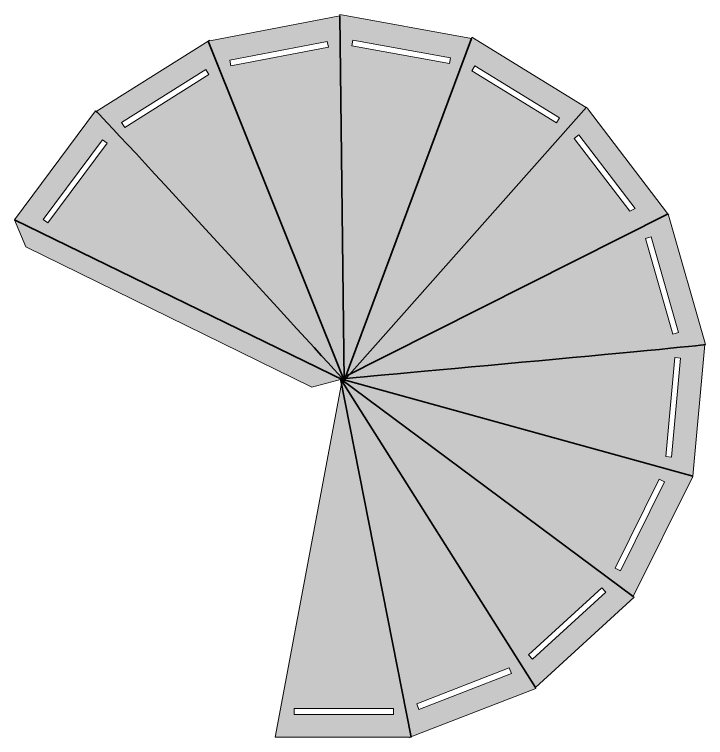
# Model space of a CAD drawing. Header units: inches. Extents: x 0 to 20.9, y -17.9 to -0.1.
# Drawn here: x 11.34 to 20.88, y -10.07 to -0.09 of the extents above; entities that cross this region are included whole.
import ezdxf

# ---------------------------------------------------------------- set-up
doc = ezdxf.new("R2010")
doc.units = ezdxf.units.IN
doc.header["$MEASUREMENT"] = 0
doc.layers.add('Lantern', color=7, linetype='Continuous')

msp = doc.modelspace()

# ---------------------------------------------------------------- hatches: boundary and pattern name
at = {"layer": 'Lantern', "true_color": 0x231f20}
h = msp.add_hatch(color=179, dxfattribs=at)
h.dxf.hatch_style = 2
h.paths.add_polyline_path([(20.8769, -4.6413), (20.3663, -2.8603), (20.369, -2.859), (20.364, -2.8524), (20.3601, -2.8389), (20.3521, -2.8368), (19.2468, -1.3864), (19.2495, -1.3834), (19.2401, -1.3777), (19.2325, -1.3677), (19.2294, -1.3711), (17.6506, -0.404), (17.6448, -0.4192), (15.827, -0.0892), (15.8271, -0.1065), (14.0338, -0.4522), (14.0306, -0.4442), (14.0106, -0.4567), (14.0103, -0.4568), (14.0103, -0.4569), (12.4632, -1.4278), (12.4559, -1.4198), (11.3356, -2.9234), (11.4905, -3.2979), (15.4413, -5.2308), (15.8538, -5.1235), (15.8547, -5.1239), (15.8456, -5.1339), (15.86, -5.1267), (15.86, -5.1268), (15.8549, -5.1402), (15.8589, -5.1358), (14.9358, -10.0627), (16.7873, -10.0627), (16.788, -10.0667), (16.7982, -10.0627), (16.8108, -10.0627), (16.81, -10.0582), (18.5361, -9.3886), (18.5275, -9.3748), (19.8919, -8.129), (19.878, -8.1187), (20.6901, -6.4828), (20.6984, -6.4852), (20.7006, -6.4617), (20.7007, -6.4613), (20.7006, -6.4613), (20.8661, -4.6423)])
h.paths.add_polyline_path([(20.1243, -3.159), (20.502, -4.4764), (20.4238, -4.4988), (20.0461, -3.1814)])
h.paths.add_polyline_path([(19.1291, -1.7516), (19.9034, -2.7677), (19.8294, -2.8047), (19.0644, -1.8009)])
h.paths.add_polyline_path([(17.693, -0.7994), (18.8616, -1.5152), (18.8192, -1.5846), (17.6505, -0.8687)])
h.paths.add_polyline_path([(16.0095, -0.4425), (17.3579, -0.6873), (17.3434, -0.7673), (15.995, -0.5225)])
h.paths.add_polyline_path([(15.6539, -0.4607), (15.6693, -0.5405), (14.3236, -0.7999), (14.3082, -0.7201)])
h.paths.add_polyline_path([(13.9762, -0.8502), (14.0194, -0.919), (12.8587, -1.6475), (12.8154, -1.5786)])
h.paths.add_polyline_path([(11.7332, -2.9169), (12.552, -1.818), (12.6172, -1.8666), (11.7984, -2.9655)])
h.paths.add_polyline_path([(16.5681, -9.7478), (15.1977, -9.7478), (15.1977, -9.6665), (16.5681, -9.6665)])
h.paths.add_polyline_path([(16.9183, -9.6783), (16.8889, -9.6025), (18.1665, -9.107), (18.1959, -9.1828)])
h.paths.add_polyline_path([(18.4882, -8.9842), (18.4334, -8.9241), (19.4454, -8.0001), (19.5003, -8.0601)])
h.paths.add_polyline_path([(19.7013, -7.7662), (19.6285, -7.7301), (20.2379, -6.5025), (20.3107, -6.5387)])
h.paths.add_polyline_path([(20.4085, -6.1958), (20.3275, -6.1885), (20.4517, -4.8237), (20.5327, -4.831)])

# ---------------------------------------------------------------- linework, layer by layer
at = {"layer": 'Lantern', "lineweight": 0}
for points in [[(20.8769, -4.6413), (20.3663, -2.8603), (20.369, -2.859), (20.364, -2.8524), (20.3601, -2.8389), (20.3521, -2.8368), (19.2468, -1.3864), (19.2495, -1.3834), (19.2401, -1.3777), (19.2325, -1.3677), (19.2294, -1.3711), (17.6506, -0.404), (17.6448, -0.4192), (15.827, -0.0892), (15.8271, -0.1065), (14.0338, -0.4522), (14.0306, -0.4442), (14.0106, -0.4567), (14.0103, -0.4568), (14.0103, -0.4569), (12.4632, -1.4278), (12.4559, -1.4198), (11.3356, -2.9234), (11.4905, -3.2979), (15.4413, -5.2308), (15.8538, -5.1235), (15.8547, -5.1239), (15.8456, -5.1339), (15.86, -5.1267), (15.86, -5.1268), (15.8549, -5.1402), (15.8589, -5.1358), (14.9358, -10.0627), (16.7873, -10.0627), (16.788, -10.0667), (16.7982, -10.0627), (16.8108, -10.0627), (16.81, -10.0582), (18.5361, -9.3886), (18.5275, -9.3748), (19.8919, -8.129), (19.878, -8.1187), (20.6901, -6.4828), (20.6984, -6.4852), (20.7006, -6.4617), (20.7007, -6.4613), (20.7006, -6.4613), (20.8661, -4.6423), (20.8769, -4.6413)], [(15.6539, -0.4607), (15.6693, -0.5405), (14.3236, -0.7999), (14.3082, -0.7201), (15.6539, -0.4607)], [(16.0095, -0.4425), (17.3579, -0.6873), (17.3434, -0.7673), (15.995, -0.5225), (16.0095, -0.4425)], [(13.9762, -0.8502), (14.0194, -0.919), (12.8587, -1.6475), (12.8154, -1.5786), (13.9762, -0.8502)], [(17.693, -0.7994), (18.8616, -1.5152), (18.8192, -1.5846), (17.6505, -0.8687), (17.693, -0.7994)], [(19.1291, -1.7516), (19.9034, -2.7677), (19.8294, -2.8047), (19.0644, -1.8009), (19.1291, -1.7516)], [(11.7332, -2.9169), (12.552, -1.818), (12.6172, -1.8666), (11.7984, -2.9655), (11.7332, -2.9169)], [(20.1243, -3.159), (20.502, -4.4764), (20.4238, -4.4988), (20.0461, -3.1814), (20.1243, -3.159)], [(20.4085, -6.1958), (20.3275, -6.1885), (20.4517, -4.8237), (20.5327, -4.831), (20.4085, -6.1958)], [(19.7013, -7.7662), (19.6285, -7.7301), (20.2379, -6.5025), (20.3107, -6.5387), (19.7013, -7.7662)], [(18.4882, -8.9842), (18.4334, -8.9241), (19.4454, -8.0001), (19.5003, -8.0601), (18.4882, -8.9842)], [(16.9183, -9.6783), (16.8889, -9.6025), (18.1665, -9.107), (18.1959, -9.1828), (16.9183, -9.6783)], [(16.5681, -9.7478), (15.1977, -9.7478), (15.1977, -9.6665), (16.5681, -9.6665), (16.5681, -9.7478)]]:
    msp.add_lwpolyline(points, dxfattribs=at)
at = {"layer": 'Lantern', "color": 240, "lineweight": 35, "true_color": 0xed1c24}
for points in [[(14.0103, -0.4569), (15.8895, -5.1409), (15.8271, -0.1065)], [(19.2325, -1.3677), (15.8895, -5.1409), (11.3356, -2.9234)], [(16.8108, -10.0627), (15.8361, -5.1168), (20.3601, -2.8389)], [(20.7006, -6.4613), (15.8361, -5.1168), (19.878, -8.1187)]]:
    msp.add_lwpolyline(points, dxfattribs=at)
for points in [[(12.4632, -1.4278), (12.4991, -1.432), (15.8895, -5.1409), (15.8895, -5.1409), (15.8895, -5.1409), (17.6448, -0.4192), (17.6448, -0.4192)], [(20.8661, -4.6423), (20.8411, -4.6683), (15.8361, -5.1168), (15.8361, -5.1168), (15.8361, -5.1168), (18.5275, -9.3748), (18.5275, -9.3748)]]:
    msp.add_open_spline(points, degree=3, knots=[0, 0, 0, 0, 1, 1, 1, 2, 2, 2, 2], dxfattribs=at)

doc.saveas('drawing.dxf')
